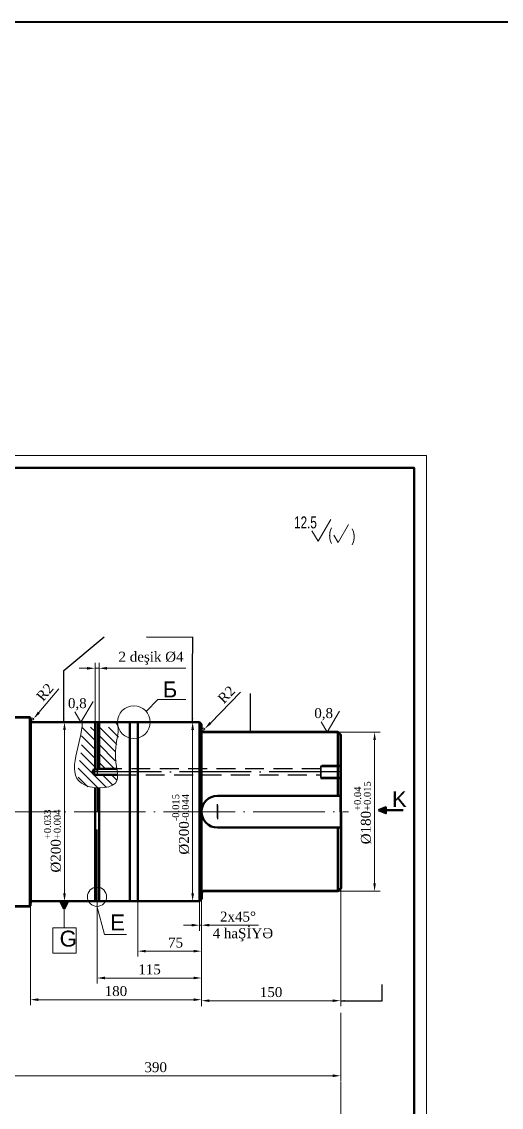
# Model space of a CAD drawing. Header units: millimetres. Extents: x -954 to 34898, y -2134 to 12006.
# Drawn here: x 10248 to 10730, y 3539 to 4630 of the extents above; entities that cross this region are included whole.
import ezdxf

# ---------------------------------------------------------------- set-up
doc = ezdxf.new("R2010")
doc.units = ezdxf.units.MM
doc.header["$LTSCALE"] = 3
for name, pattern in [('ACAD_ISO04W100', [30, 24, -3, 0, -3]), ('ACAD_ISO05W100', [33, 24, -3, 0, -3, 0, -3]), ('DASHED2', [9.525, 6.35, -3.175])]:
    doc.linetypes.add(name, pattern=pattern)
for name, color, linetype, lineweight in [('Quota', 3, 'Continuous', 40), ('êîíòóðíàÿ', 7, 'Continuous', 53), ('îñåâûå', 101, 'ACAD_ISO04W100', 20), ('контурная', 7, 'Continuous', 50), ('невидимые', 7, 'DASHED2', 25), ('осевые', 1, 'ACAD_ISO04W100', 25), ('размеры', 80, 'ACAD_ISO05W100', 25), ('тонкая', 7, 'Continuous', 20), ('тонкий', 7, 'Continuous', 20)]:
    doc.layers.add(name, color=color, linetype=linetype, lineweight=lineweight)
doc.styles.add('s1v2.5', font='arial.ttf', dxfattribs={"width": 0.7, "height": 2.5})
doc.styles.add('s2.5v4', font='times.ttf', dxfattribs={"height": 10})
doc.styles.add('s3v2.5', font='arial.ttf', dxfattribs={"width": 0.8, "height": 7.5})
doc.styles.add('s4v4', font='arial.ttf', dxfattribs={"height": 16})
doc.dimstyles.new('s2.5v4', dxfattribs={"dimtxt": 10, "dimasz": 8, "dimexe": 5.5, "dimexo": 0.5, "dimgap": 3.5, "dimtad": 1, "dimdec": 0, "dimtxsty": 's2.5v4', "dimcen": 2.5, "dimclrd": 256, "dimclre": 1, "dimclrt": 256, "dimadec": 0, "dimazin": 0, "dimtfac": 1, "dimtdec": 0, "dimtmove": 0, "dimatfit": 3, "dimfxl": 1, "dimlwd": -1, "dimlwe": -1, "dimarcsym": 0})
doc.dimstyles.new('s3v2.5', dxfattribs={"dimtxt": 7.5, "dimasz": 4, "dimexe": 1.25, "dimexo": 0.625, "dimtad": 1, "dimtxsty": 's3v2.5', "dimcen": 1.5, "dimclrd": 6, "dimclre": 256, "dimclrt": 1, "dimadec": 0, "dimazin": 0, "dimtfac": 1, "dimtmove": 0, "dimatfit": 3, "dimfxl": 1, "dimlwd": -1, "dimlwe": -1, "dimarcsym": 0})

# ---------------------------------------------------------------- blocks, each defined once
blk = doc.blocks.new('*D753')
at = {"layer": 'Defpoints', "color": 0, "transparency": 16777216}
for p in [(10259.8, 3929.7), (10258.5, 3928.2)]:
    blk.add_point(p, dxfattribs=at)
at = {"layer": 'тонкая', "transparency": 16777216}
for p, q in [((10285.1, 3959.8), (10264.9, 3935.8)), ((10258.5, 3928.2), (10259.8, 3929.7))]:
    blk.add_line(p, q, dxfattribs=at)
at = {"layer": 'тонкая', "color": 1, "transparency": 16777216}
blk.add_arc((10258.5, 3928.2), 2, 49.8986, 165.6761, dxfattribs=at)
at = {"layer": 'тонкая', "transparency": 16777216}
blk.add_solid([(10263.9, 3936.7), (10266, 3935), (10259.8, 3929.7)], dxfattribs=at)
at = {"layer": 'тонкая', "transparency": 16777216, "insert": (10271.1, 3956.4), "char_height": 10, "attachment_point": 5, "rotation": 49.8986, "style": 's2.5v4'}
blk.add_mtext('R2', dxfattribs=at)
blk = doc.blocks.new('*D754')
at = {"layer": 'Defpoints', "color": 0, "transparency": 16777216}
for p in [(10321.5, 3980.4), (10321.5, 3926.2), (10325.5, 3926.2)]:
    blk.add_point(p, dxfattribs=at)
at = {"layer": 'тонкая', "color": 1, "transparency": 16777216}
for p, q in [((10321.5, 3926.7), (10321.5, 3985.9)), ((10325.5, 3926.7), (10325.5, 3985.9))]:
    blk.add_line(p, q, dxfattribs=at)
at = {"layer": 'тонкая', "transparency": 16777216}
for p, q in [((10313.5, 3980.4), (10305.5, 3980.4)), ((10321.5, 3980.4), (10325.5, 3980.4)), ((10333.5, 3980.4), (10412.9, 3980.4))]:
    blk.add_line(p, q, dxfattribs=at)
for points in [[(10313.5, 3981.7), (10313.5, 3979), (10321.5, 3980.4)], [(10333.5, 3981.7), (10333.5, 3979), (10325.5, 3980.4)]]:
    blk.add_solid(points, dxfattribs=at)
at = {"layer": 'тонкая', "transparency": 16777216, "insert": (10377.8, 3990.4), "char_height": 10, "attachment_point": 5, "style": 's2.5v4'}
blk.add_mtext('2 de{\\fTimes New Roman|b0|i0|c238|p18;şik }%%C4', dxfattribs=at)
blk = doc.blocks.new('*D740')
at = {"layer": 'Defpoints', "color": 0, "transparency": 16777216}
for p in [(10292, 3926.2), (10290.5, 3746.2), (10290.8, 3746.2)]:
    blk.add_point(p, dxfattribs=at)
at = {"layer": 'тонкая', "color": 1, "transparency": 16777216}
for p, q in [((10291.5, 3926.2), (10285.3, 3926.2)), ((10291, 3746.2), (10296.3, 3746.2))]:
    blk.add_line(p, q, dxfattribs=at)
at = {"layer": 'тонкая', "transparency": 16777216}
blk.add_line((10290.8, 3918.2), (10290.8, 3754.2), dxfattribs=at)
for points in [[(10289.4, 3918.2), (10292.1, 3918.2), (10290.8, 3926.2)], [(10289.4, 3754.2), (10292.1, 3754.2), (10290.8, 3746.2)]]:
    blk.add_solid(points, dxfattribs=at)
at = {"layer": 'тонкая', "transparency": 16777216, "insert": (10278.8, 3806.7), "char_height": 10, "attachment_point": 5, "rotation": 90, "style": 's2.5v4'}
blk.add_mtext('%%C200{\\H0.7x;\\S+0.033^ +0.004;}', dxfattribs=at)
blk = doc.blocks.new('*D741')
at = {"layer": 'Defpoints', "color": 0, "transparency": 16777216}
for p in [(10403.2, 3926.2), (10419.6, 3926.2), (10403.2, 3746.2)]:
    blk.add_point(p, dxfattribs=at)
at = {"layer": 'тонкая', "color": 1, "transparency": 16777216}
for p, q in [((10403.7, 3926.2), (10425.1, 3926.2)), ((10403.7, 3746.2), (10425.1, 3746.2))]:
    blk.add_line(p, q, dxfattribs=at)
at = {"layer": 'тонкая', "transparency": 16777216}
blk.add_line((10419.6, 3754.2), (10419.6, 3918.2), dxfattribs=at)
for points in [[(10418.3, 3918.2), (10421, 3918.2), (10419.6, 3926.2)], [(10418.3, 3754.2), (10421, 3754.2), (10419.6, 3746.2)]]:
    blk.add_solid(points, dxfattribs=at)
at = {"layer": 'тонкая', "transparency": 16777216, "insert": (10407.7, 3823.5), "char_height": 10, "attachment_point": 5, "rotation": 90, "style": 's2.5v4'}
blk.add_mtext('%%C200{\\H0.7x;\\S-0.015^ -0.044;}', dxfattribs=at)
blk = doc.blocks.new('*D742')
at = {"layer": 'Defpoints', "color": 0, "transparency": 16777216}
for p in [(10565, 3916.2), (10565, 3756.2), (10602.6, 3756.2)]:
    blk.add_point(p, dxfattribs=at)
at = {"layer": 'тонкая', "color": 1, "transparency": 16777216}
for p, q in [((10565.5, 3916.2), (10608.1, 3916.2)), ((10565.5, 3756.2), (10608.1, 3756.2))]:
    blk.add_line(p, q, dxfattribs=at)
at = {"layer": 'тонкая', "transparency": 16777216}
blk.add_line((10602.6, 3908.2), (10602.6, 3764.2), dxfattribs=at)
for points in [[(10601.3, 3908.2), (10603.9, 3908.2), (10602.6, 3916.2)], [(10601.3, 3764.2), (10603.9, 3764.2), (10602.6, 3756.2)]]:
    blk.add_solid(points, dxfattribs=at)
at = {"layer": 'тонкая', "transparency": 16777216, "insert": (10590.6, 3835.1), "char_height": 10, "attachment_point": 5, "rotation": 90, "style": 's2.5v4'}
blk.add_mtext('%%C180{\\H0.7x;\\S+0.04^ +0.015;}', dxfattribs=at)
blk = doc.blocks.new('*D756')
at = {"layer": 'Defpoints', "color": 0, "transparency": 16777216}
for p in [(10426.5, 3746.2), (10428.5, 3748.2), (10428.5, 3722.1)]:
    blk.add_point(p, dxfattribs=at)
at = {"layer": 'тонкая', "color": 1, "transparency": 16777216}
for p, q in [((10426.5, 3745.7), (10426.5, 3716.6)), ((10428.5, 3747.7), (10428.5, 3716.6))]:
    blk.add_line(p, q, dxfattribs=at)
at = {"layer": 'тонкая', "transparency": 16777216}
for p, q in [((10418.5, 3722.1), (10410.5, 3722.1)), ((10426.5, 3722.1), (10428.5, 3722.1)), ((10436.5, 3722.1), (10485.9, 3722.1))]:
    blk.add_line(p, q, dxfattribs=at)
for points in [[(10418.5, 3723.5), (10418.5, 3720.8), (10426.5, 3722.1)], [(10436.5, 3723.5), (10436.5, 3720.8), (10428.5, 3722.1)]]:
    blk.add_solid(points, dxfattribs=at)
at = {"layer": 'тонкая', "transparency": 16777216, "insert": (10465.2, 3730.7), "char_height": 10, "attachment_point": 5, "style": 's2.5v4'}
blk.add_mtext('2x45%%D', dxfattribs=at)
blk = doc.blocks.new('*D757')
at = {"layer": 'Defpoints', "color": 0, "transparency": 16777216}
for p in [(10568.5, 3759.2), (10428.5, 3716.6), (10428.5, 3646.2)]:
    blk.add_point(p, dxfattribs=at)
at = {"layer": 'тонкая', "color": 1, "transparency": 16777216}
for p, q in [((10568.5, 3758.7), (10568.5, 3640.7)), ((10428.5, 3716.1), (10428.5, 3640.7))]:
    blk.add_line(p, q, dxfattribs=at)
at = {"layer": 'тонкая', "transparency": 16777216}
blk.add_line((10560.5, 3646.2), (10436.5, 3646.2), dxfattribs=at)
for points in [[(10436.5, 3647.5), (10436.5, 3644.9), (10428.5, 3646.2)], [(10560.5, 3647.5), (10560.5, 3644.9), (10568.5, 3646.2)]]:
    blk.add_solid(points, dxfattribs=at)
at = {"layer": 'тонкая', "transparency": 16777216, "insert": (10498.5, 3654.8), "char_height": 10, "attachment_point": 5, "style": 's2.5v4'}
blk.add_mtext('150', dxfattribs=at)
blk = doc.blocks.new('*D758')
at = {"layer": 'Defpoints', "color": 0, "transparency": 16777216}
for p in [(10364.5, 3746.2), (10428.5, 3696), (10428.5, 3646.2)]:
    blk.add_point(p, dxfattribs=at)
at = {"layer": 'тонкая', "color": 1, "transparency": 16777216}
for p, q in [((10364.5, 3745.7), (10364.5, 3690.5)), ((10428.5, 3646.7), (10428.5, 3701.5))]:
    blk.add_line(p, q, dxfattribs=at)
at = {"layer": 'тонкая', "transparency": 16777216}
blk.add_line((10372.5, 3696), (10420.5, 3696), dxfattribs=at)
for points in [[(10372.5, 3697.3), (10372.5, 3694.7), (10364.5, 3696)], [(10420.5, 3697.3), (10420.5, 3694.7), (10428.5, 3696)]]:
    blk.add_solid(points, dxfattribs=at)
at = {"layer": 'тонкая', "transparency": 16777216, "insert": (10402.5, 3704.6), "char_height": 10, "attachment_point": 5, "style": 's2.5v4'}
blk.add_mtext('75', dxfattribs=at)
blk = doc.blocks.new('*D743')
at = {"layer": 'Defpoints', "color": 0, "transparency": 16777216}
for p in [(10323.5, 3746.2), (10428.5, 3669), (10428.5, 3646.2)]:
    blk.add_point(p, dxfattribs=at)
at = {"layer": 'тонкая', "color": 1, "transparency": 16777216}
for p, q in [((10323.5, 3745.7), (10323.5, 3663.5)), ((10428.5, 3646.7), (10428.5, 3674.5))]:
    blk.add_line(p, q, dxfattribs=at)
at = {"layer": 'тонкая', "transparency": 16777216}
blk.add_line((10331.5, 3669), (10420.5, 3669), dxfattribs=at)
for points in [[(10331.5, 3670.4), (10331.5, 3667.7), (10323.5, 3669)], [(10420.5, 3670.4), (10420.5, 3667.7), (10428.5, 3669)]]:
    blk.add_solid(points, dxfattribs=at)
at = {"layer": 'тонкая', "transparency": 16777216, "insert": (10376.3, 3677.6), "char_height": 10, "attachment_point": 5, "style": 's2.5v4'}
blk.add_mtext('115', dxfattribs=at)
blk = doc.blocks.new('*D744')
at = {"layer": 'Defpoints', "color": 0, "transparency": 16777216}
for p in [(10568.5, 3634.4), (10196.5, 3601.9), (10568.5, 3570.7)]:
    blk.add_point(p, dxfattribs=at)
at = {"layer": 'тонкая', "color": 1, "transparency": 16777216}
for p, q in [((10568.5, 3633.9), (10568.5, 3565.2)), ((10196.5, 3601.4), (10196.5, 3565.2))]:
    blk.add_line(p, q, dxfattribs=at)
at = {"layer": 'тонкая', "transparency": 16777216}
blk.add_line((10204.5, 3570.7), (10560.5, 3570.7), dxfattribs=at)
for points in [[(10204.5, 3572.1), (10204.5, 3569.4), (10196.5, 3570.7)], [(10560.5, 3572.1), (10560.5, 3569.4), (10568.5, 3570.7)]]:
    blk.add_solid(points, dxfattribs=at)
at = {"layer": 'тонкая', "transparency": 16777216, "insert": (10382.5, 3579.3), "char_height": 10, "attachment_point": 5, "style": 's2.5v4'}
blk.add_mtext('390', dxfattribs=at)
blk = doc.blocks.new('*D745')
at = {"layer": 'Defpoints', "color": 0, "transparency": 16777216}
for p in [(9677.7, 3558.8), (10568.5, 3565.2), (9677.7, 3523.1)]:
    blk.add_point(p, dxfattribs=at)
at = {"layer": 'тонкая', "color": 1, "transparency": 16777216}
for p, q in [((9677.7, 3558.3), (9677.7, 3517.6)), ((10568.5, 3564.7), (10568.5, 3517.6))]:
    blk.add_line(p, q, dxfattribs=at)
at = {"layer": 'тонкая', "transparency": 16777216}
blk.add_line((10560.5, 3523.1), (9685.7, 3523.1), dxfattribs=at)
for points in [[(9685.7, 3524.5), (9685.7, 3521.8), (9677.7, 3523.1)], [(10560.5, 3524.5), (10560.5, 3521.8), (10568.5, 3523.1)]]:
    blk.add_solid(points, dxfattribs=at)
at = {"layer": 'тонкая', "transparency": 16777216, "insert": (10123.1, 3531.7), "char_height": 10, "attachment_point": 5, "style": 's2.5v4'}
blk.add_mtext('1380', dxfattribs=at)
blk = doc.blocks.new('*D746')
at = {"layer": 'Defpoints', "color": 0, "transparency": 16777216}
for p in [(10256.5, 3741.7), (10428.5, 3659.9), (10428.5, 3647.2)]:
    blk.add_point(p, dxfattribs=at)
at = {"layer": 'тонкая', "color": 1, "transparency": 16777216}
for p, q in [((10256.5, 3741.2), (10256.5, 3641.7)), ((10428.5, 3659.4), (10428.5, 3641.7))]:
    blk.add_line(p, q, dxfattribs=at)
at = {"layer": 'тонкая', "transparency": 16777216}
blk.add_line((10264.5, 3647.2), (10420.5, 3647.2), dxfattribs=at)
for points in [[(10264.5, 3648.6), (10264.5, 3645.9), (10256.5, 3647.2)], [(10420.5, 3648.6), (10420.5, 3645.9), (10428.5, 3647.2)]]:
    blk.add_solid(points, dxfattribs=at)
at = {"layer": 'тонкая', "transparency": 16777216, "insert": (10342.5, 3655.8), "char_height": 10, "attachment_point": 5, "style": 's2.5v4'}
blk.add_mtext('180', dxfattribs=at)
blk = doc.blocks.new('*D759')
at = {"layer": 'Defpoints', "color": 0, "transparency": 16777216}
for p in [(10430.5, 3918.2), (10431.9, 3919.6)]:
    blk.add_point(p, dxfattribs=at)
at = {"layer": 'тонкая', "transparency": 16777216}
for p, q in [((10467.9, 3956.4), (10437.5, 3925.3)), ((10430.5, 3918.2), (10431.9, 3919.6))]:
    blk.add_line(p, q, dxfattribs=at)
at = {"layer": 'тонкая', "color": 1, "transparency": 16777216}
blk.add_arc((10430.5, 3918.2), 2, 45.6515, 165.6761, dxfattribs=at)
at = {"layer": 'тонкая', "transparency": 16777216}
blk.add_solid([(10436.5, 3926.3), (10438.4, 3924.4), (10431.9, 3919.6)], dxfattribs=at)
at = {"layer": 'тонкая', "transparency": 16777216, "insert": (10453.6, 3954), "char_height": 10, "attachment_point": 5, "rotation": 45.6515, "style": 's2.5v4'}
blk.add_mtext('R2', dxfattribs=at)

msp = doc.modelspace()

# ---------------------------------------------------------------- hatches: boundary and pattern name
at = {"layer": 'контурная'}
h = msp.add_hatch(color=256, dxfattribs=at)
h.paths.add_polyline_path([(10613.919, 3837.695), (10606.419, 3837.695), (10613.919, 3834.695)])
h.paths.add_polyline_path([(10613.919, 3840.695), (10606.419, 3837.695), (10613.919, 3837.695)])
h = msp.add_hatch(color=256, dxfattribs=at)
h.paths.add_polyline_path([(10294.456, 3746.202), (10290.456, 3746.202), (10290.456, 3738.702)])
h.paths.add_polyline_path([(10290.456, 3746.202), (10286.456, 3746.202), (10290.456, 3738.702)])
at = {"layer": 'тонкая'}
h = msp.add_hatch(dxfattribs=at)
h.set_pattern_fill('ANSI31', color=256, scale=2, style=0)
h.set_pattern_definition([(135, (15971.5184, 3879.394), (4.490128, 4.490128), [])])
edge = h.paths.add_edge_path()
edge.add_line((10325.496, 3921.195), (10341.901, 3921.195))
edge.add_spline(control_points=[(10341.901, 3921.195), (10350.248, 3921.195), (10339.382, 3900.078), (10342.128, 3884.096), (10342.981, 3879.195)], knot_values=[0, 0, 0, 0, 25.04192025, 38.93074859, 38.93074859, 38.93074859, 38.93074859], degree=3, periodic=0)
edge.add_line((10342.981, 3879.195), (10325.496, 3879.195))
edge.add_line((10325.496, 3879.195), (10325.496, 3921.195))
edge = h.paths.add_edge_path()
edge.add_line((10318.624, 3876.195), (10320.252, 3873.195))
edge.add_line((10320.252, 3873.195), (10343.876, 3873.195))
edge.add_spline(control_points=[(10343.876, 3873.195), (10344.187, 3869.79), (10342.905, 3858.475), (10292.101, 3857.068), (10307.821, 3890.148), (10307.821, 3902.824)], knot_values=[45.05107255, 45.05107255, 45.05107255, 45.05107255, 56.39907607, 90.47934224, 128.5082205, 128.5082205, 128.5082205, 128.5082205], degree=3, periodic=0)
edge.add_spline(control_points=[(10307.821, 3902.824), (10307.821, 3902.824), (10307.821, 3902.824), (10307.821, 3902.824)], knot_values=[128.5082205, 128.5082205, 128.5082205, 128.5082205, 128.50823508, 128.50823508, 128.50823508, 128.50823508], degree=3, periodic=0)
edge.add_spline(control_points=[(10307.821, 3902.824), (10307.821, 3896.701), (10307.821, 3927.318), (10307.821, 3921.195)], knot_values=[0.00001457, 0.00001457, 0.00001457, 0.00001457, 18.37018323, 18.37018323, 18.37018323, 18.37018323], degree=3, periodic=0)
edge.add_line((10307.821, 3921.195), (10321.496, 3921.195))
edge.add_line((10321.496, 3921.195), (10321.496, 3879.195))
edge.add_line((10321.496, 3879.195), (10320.252, 3879.195))
edge.add_line((10320.252, 3879.195), (10318.624, 3876.195))

# ---------------------------------------------------------------- linework, layer by layer
at = {"layer": 'Quota'}
msp.add_lwpolyline([(8803.18, 4630.376), (13627.232, 4630.376), (13627.232, 2657.952), (8803.18, 2657.952)], close=True, dxfattribs=at)
at = {"layer": 'êîíòóðíàÿ'}
for points in [[(10196.495, 3956.195, 0.41421356), (10221.495, 3931.195), (10255.996, 3931.195)], [(10568.495, 3836.195), (10568.495, 3913.195), (10565.495, 3916.195), (10430.496, 3916.195, -0.41421356), (10428.496, 3918.195), (10428.496, 3924.195)], [(10568.495, 3836.195), (10568.495, 3759.195), (10565.495, 3756.195), (10430.496, 3756.195, 0.41421356), (10428.496, 3754.195), (10428.496, 3748.202)], [(10196.495, 3716.195, -0.41421356), (10221.495, 3741.195), (10255.996, 3741.195)]]:
    msp.add_lwpolyline(points, format="xyb", dxfattribs=at)
msp.add_lwpolyline([(10256.496, 3929.195), (10256.496, 3744.202)], dxfattribs=at)
at = {"layer": 'îñåâûå'}
msp.add_line((9669.696, 3836.195), (10576.495, 3836.195), dxfattribs=at)
at = {"layer": 'контурная'}
for p, q in [((10254.496, 3931.195), (10255.996, 3931.195)), ((10256.496, 3930.695), (10255.996, 3931.195)), ((10255.996, 3931.195), (10255.996, 3741.195)), ((10256.496, 3929.195), (10256.496, 3930.695)), ((10258.496, 3926.195), (10426.496, 3926.195)), ((10293.923, 3926.195), (10295.923, 3926.195)), ((10321.496, 3926.195), (10321.496, 3879.195)), ((10325.496, 3926.195), (10325.496, 3879.195)), ((10364.496, 3926.195), (10356.496, 3926.195)), ((10356.496, 3926.195), (10356.496, 3841.195)), ((10364.496, 3926.195), (10364.496, 3841.195)), ((10401.496, 3926.195), (10368.496, 3926.195)), ((10428.496, 3924.195), (10426.496, 3926.195)), ((10426.496, 3926.195), (10426.496, 3746.202)), ((10428.496, 3918.195), (10428.496, 3836.195)), ((10541.638, 3916.195), (10543.638, 3916.195)), ((10565.495, 3916.195), (10565.495, 3852.195)), ((10320.687, 3873.214), (10320.687, 3879.214)), ((10320.687, 3879.214), (10321.496, 3879.168)), ((10343.875, 3873.214), (10320.687, 3873.214)), ((10321.496, 3859.844), (10321.496, 3836.195)), ((10325.496, 3859.697), (10325.496, 3836.195)), ((10444.496, 3852.195), (10568.495, 3852.195)), ((10321.496, 3746.202), (10321.496, 3836.195)), ((10325.496, 3746.202), (10325.496, 3836.195)), ((10356.496, 3746.202), (10356.496, 3841.195)), ((10364.496, 3746.202), (10364.496, 3841.195)), ((10428.496, 3754.195), (10428.496, 3836.195)), ((10444.496, 3820.195), (10568.495, 3820.195)), ((10565.495, 3756.195), (10565.495, 3820.195)), ((10256.496, 3744.202), (10256.496, 3741.695)), ((10426.496, 3746.202), (10258.496, 3746.202)), ((10290.456, 3738.702), (10286.456, 3746.202)), ((10290.456, 3738.702), (10294.456, 3746.202)), ((10428.496, 3748.202), (10426.496, 3746.202)), ((10254.496, 3741.195), (10255.996, 3741.195)), ((10256.496, 3741.695), (10255.996, 3741.195))]:
    msp.add_line(p, q, dxfattribs=at)
msp.add_lwpolyline([(9219.914, 4181.723), (10642.414, 4181.723), (10642.414, 3156.723), (9219.914, 3156.723), (9219.914, 4181.723)], close=True, dxfattribs=at)
for points in [[(10320.687, 3873.214), (10319.06, 3876.214), (10320.687, 3879.214)], [(10342.981, 3879.168), (10325.496, 3879.168)], [(10606.419, 3837.695), (10613.919, 3837.695), (10613.919, 3840.695), (10606.419, 3837.695)], [(10606.419, 3837.695), (10631.419, 3837.695)], [(10606.419, 3837.695), (10613.919, 3837.695), (10613.919, 3834.695), (10606.419, 3837.695)]]:
    msp.add_lwpolyline(points, dxfattribs=at)
for centre, radius, start, end in [((10258.496, 3928.195), 2, 180, 270), ((10323.496, 3881.797), 3.303, 232.73881, 307.26119), ((10444.496, 3836.195), 16, 90, 180), ((10444.496, 3836.195), 16, 180, 270), ((10258.496, 3744.202), 2, 90, 180)]:
    msp.add_arc(centre, radius, start, end, dxfattribs=at)
at = {"layer": 'невидимые'}
for points in [[(10548.495, 3879.214), (10325.932, 3879.214)], [(10568.495, 3876.195), (10568.495, 3882.695), (10548.495, 3882.695), (10548.495, 3869.695), (10568.495, 3869.695), (10568.495, 3870.695), (10548.495, 3870.695), (10548.495, 3881.695), (10568.495, 3881.695)], [(10343.875, 3873.214), (10548.495, 3873.214)]]:
    msp.add_lwpolyline(points, dxfattribs=at)
at = {"layer": 'осевые'}
for p, q in [((10323.496, 3926.195), (10323.496, 3873.195)), ((10568.495, 3876.214), (10319.06, 3876.214)), ((10323.496, 3859.722), (10323.496, 3836.195)), ((10444.496, 3830.111), (10444.496, 3843.782)), ((10444.496, 3842.278), (10444.496, 3828.607)), ((10323.496, 3746.202), (10323.496, 3836.195))]:
    msp.add_line(p, q, dxfattribs=at)
at = {"layer": 'размеры'}
msp.add_line((10373.262, 4011.996), (10419.775, 4011.805), dxfattribs=at)
at = {"layer": 'тонкая'}
msp.add_line((10290.456, 3746.202), (10290.456, 3719.523), dxfattribs=at)
for points in [[(9169.914, 4194.223), (10654.914, 4194.223), (10654.914, 3144.223), (9169.914, 3144.223), (9169.914, 4194.223)], [(10558.427, 4130.055), (10545.712, 4108.033), (10539.541, 4118.722)], [(10576.392, 4124.814), (10566.02, 4106.849), (10561.7, 4114.33)], [(10290.456, 3746.202), (10290.456, 3738.702), (10294.456, 3746.202)], [(10353.143, 3712.911), (10331.121, 3712.911), (10323.442, 3741.568)]]:
    msp.add_lwpolyline(points, dxfattribs=at)
msp.add_lwpolyline([(10279.156, 3719.523), (10302.422, 3719.523), (10302.422, 3693.844), (10279.156, 3693.844)], close=True, dxfattribs=at)
msp.add_circle((10323.496, 3750.695), 9.646, dxfattribs=at)
at = {"layer": 'тонкая', "start_tangent": (1, 0), "end_tangent": (0, 1)}
msp.add_spline([(10339.521, 3926.195), (10341.901, 3896.153), (10341.901, 3864.796), (10307.821, 3864.796), (10308.573, 3926.195)], degree=3, dxfattribs=at)
at = {"layer": 'тонкий'}
for points in [[(10319.617, 3947.11), (10307.05, 3926.195), (10301.083, 3936.53)], [(10372.907, 3936.952), (10384.783, 3948.828), (10412.898, 3948.828)], [(10567.331, 3937.11), (10554.765, 3916.195), (10548.798, 3926.53)]]:
    msp.add_lwpolyline(points, dxfattribs=at)
msp.add_circle((10360.496, 3926.195), 16.424, dxfattribs=at)

# ---------------------------------------------------------------- texts
at = {"layer": 'контурная', "style": 's4v4'}
for s, p in [('K', (10620.059, 3840.795)), ('E', (10336.642, 3716.856)), ('G', (10285.866, 3700.626))]:
    msp.add_text(s, height=16, dxfattribs=at).set_placement(p)
at = {"layer": 'тонкая', "style": 's1v2.5', "width": 0.7}
for s, p in [('12.5', (10521.655, 4121.018)), ('(', (10556.164, 4109.157)), (')', (10579.359, 4108.028))]:
    msp.add_text(s, height=12, dxfattribs=at).set_placement(p)
at = {"layer": 'тонкая', "style": 's2.5v4'}
msp.add_text('4 haŞİYƏ', height=10, dxfattribs=at).set_placement((10439.709, 3709.009))
at = {"layer": 'тонкий'}
for s, height, style, p in [('Б', 16, 's4v4', (10389.553, 3951.101)), ('0,8', 10, 's2.5v4', (10294.226, 3940.311)), ('0,8', 10, 's2.5v4', (10541.94, 3930.311))]:
    msp.add_text(s, height=height, dxfattribs=dict(at, style=style)).set_placement(p)

# ---------------------------------------------------------------- dimensions: what is measured, and where the dimension line sits
at = {"layer": 'тонкая'}
for base, p1, p2, text, picture, middle in [((10321.496, 3980.358), (10325.496, 3926.195), (10321.496, 3926.195), '2 de{\\fTimes New Roman|b0|i0|c238|p18;şik }%%C<>', '*D754', (10377.828, 3980.358)), ((10428.496, 3669.038), (10323.496, 3746.202), (10428.496, 3646.213), '115', '*D743', (10376.282, 3669.038)), ((10428.496, 3696.011), (10364.496, 3746.202), (10428.496, 3646.213), '75', '*D758', (10402.468, 3696.011))]:
    dim = msp.add_linear_dim(base=base, p1=p1, p2=p2, text=text, dimstyle='s2.5v4', dxfattribs=at)
    dim.commit()
    dim.dimension.update_dxf_attribs({"geometry": picture, "text_midpoint": middle, "dimtype": 160})
dim = msp.add_radius_dim(center=(10258.496, 3928.195), mpoint=(10259.784, 3929.724), dimstyle='s2.5v4', dxfattribs=at)
dim.commit()
dim.dimension.update_dxf_attribs({"geometry": '*D753', "text_midpoint": (10271.114, 3956.375)})
dim = msp.add_radius_dim(center=(10430.496, 3918.195), mpoint=(10431.894, 3919.625), dimstyle='s2.5v4', dxfattribs=at)
dim.commit()
dim.dimension.update_dxf_attribs({"geometry": '*D759', "text_midpoint": (10459.721, 3948.093), "dimtype": 164})
for base, p1, p2, text, picture, middle in [((10290.754, 3746.202), (10292.032, 3926.195), (10290.456, 3746.202), '%%C200{\\H0.7x;\\S+0.033^ +0.004;}', '*D740', (10290.754, 3806.747)), ((10419.636, 3926.195), (10403.203, 3746.202), (10403.203, 3926.195), '%%C200{\\H0.7x;\\S-0.015^ -0.044;}', '*D741', (10419.636, 3823.462)), ((10602.591, 3756.195), (10564.995, 3916.195), (10564.995, 3756.195), '%%C180{\\H0.7x;\\S+0.04^ +0.015;}', '*D742', (10602.591, 3835.058))]:
    dim = msp.add_linear_dim(base=base, p1=p1, p2=p2, angle=90, text=text, dimstyle='s2.5v4', dxfattribs=at)
    dim.commit()
    dim.dimension.update_dxf_attribs({"geometry": picture, "text_midpoint": middle, "dimtype": 160})
for base, p1, p2, text, picture, middle in [((10428.496, 3646.213), (10568.495, 3759.195), (10428.496, 3716.627), '150', '*D757', (10498.496, 3654.8)), ((10428.496, 3722.127), (10426.496, 3746.202), (10428.496, 3748.202), '<>x45%%D', '*D756', (10465.173, 3730.713)), ((10428.496, 3647.217), (10256.496, 3741.695), (10428.496, 3659.851), '180', '*D746', (10342.496, 3655.804)), ((10568.495, 3570.72), (10196.495, 3601.888), (10568.495, 3634.434), '390', '*D744', (10382.495, 3579.321)), ((9677.696, 3523.14), (10568.495, 3565.22), (9677.696, 3558.768), '1380', '*D745', (10123.096, 3531.726))]:
    dim = msp.add_linear_dim(base=base, p1=p1, p2=p2, text=text, dimstyle='s2.5v4', dxfattribs=at)
    dim.commit()
    dim.dimension.update_dxf_attribs({"geometry": picture, "text_midpoint": middle})

# ---------------------------------------------------------------- leaders
at = {"layer": 'размеры'}
for points in [[(10290.197, 3926.195), (10290.197, 3977.981), (10330.739, 4011.996)], [(10419.636, 3926.195), (10419.636, 3977.981), (10419.775, 4011.996)], [(10477.756, 3916.195), (10477.756, 3954.896)], [(10568.495, 3646.213), (10610.278, 3646.213), (10610.278, 3662.451)]]:
    msp.add_leader(points, dimstyle='s3v2.5', override={"dimgap": 0.625, "dimtad": 0}, dxfattribs=at)

doc.saveas('drawing.dxf')
